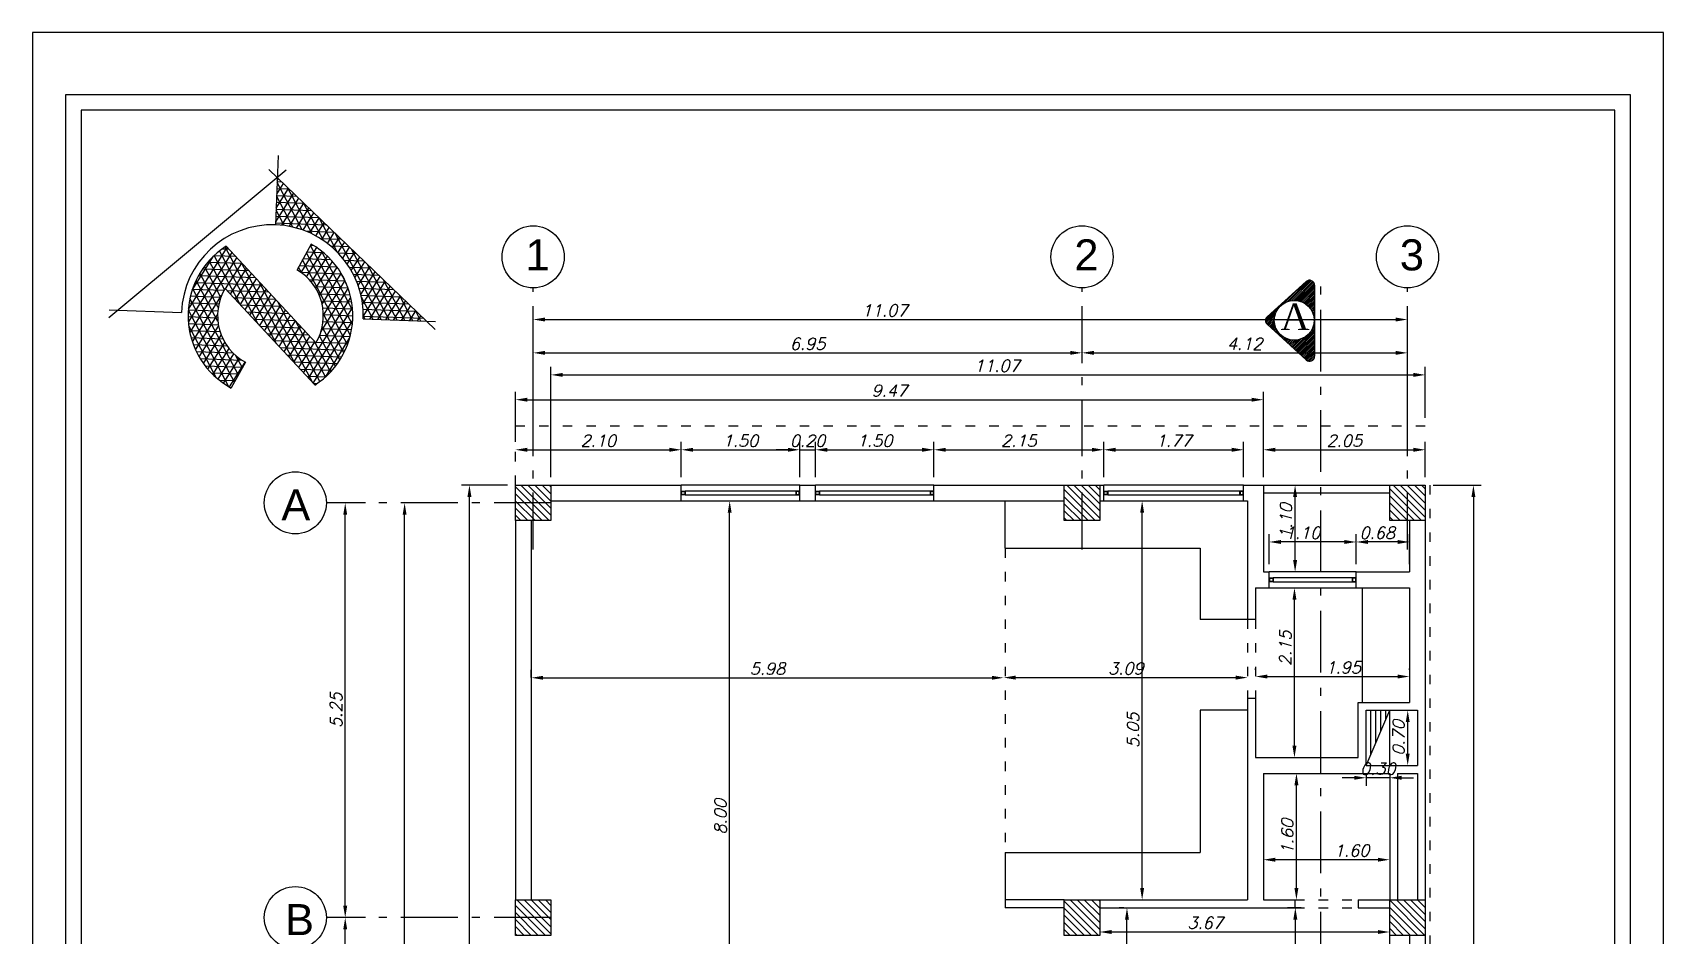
# Model space of a CAD drawing. Header units: millimetres. Extents: x 577 to 2337, y 236 to 943.
# Drawn here: x 1841.97 to 1862.62, y 394.99 to 406.42 of the extents above; entities that cross this region are included whole.
import ezdxf

# ---------------------------------------------------------------- set-up
doc = ezdxf.new("R2010")
doc.units = ezdxf.units.MM
doc.header["$LTSCALE"] = 0.01
doc.linetypes.add('ACAD_ISO03W100', pattern=[30, 12, -18])
doc.linetypes.add('ACAD_ISO10W100', pattern=[18, 12, -3, 0, -3])
for name, color, linetype in [('00-Arm', 7, 'Continuous'), ('01-Plan', 1, 'Continuous'), ('03-Ax', 4, 'Continuous'), ('05-Dim', 5, 'Continuous'), ('09-Sect', 1, 'Continuous'), ('10-coulm', 7, 'Continuous')]:
    doc.layers.add(name, color=color, linetype=linetype)
doc.styles.add('2', font='BHoma.ttf')
doc.styles.get("Standard").update_dxf_attribs({"font": 'italic.shx'})
doc.dimstyles.new('ISO-25', dxfattribs={"dimtxt": 0.15, "dimasz": 0.15, "dimexe": 0.1, "dimexo": 0.1, "dimgap": 0.04, "dimtad": 1, "dimzin": 1, "dimdsep": 46, "dimtxsty": 'Standard', "dimcen": 0.3, "dimadec": 0, "dimazin": 0, "dimtfac": 1, "dimtmove": 0, "dimatfit": 3, "dimfxl": 1, "dimarcsym": 0})

# ---------------------------------------------------------------- blocks, each defined once
blk = doc.blocks.new('co2')
at = {"layer": '10-coulm'}
h = blk.add_hatch(dxfattribs=at)
h.set_pattern_fill('ANSI31', color=5, scale=0.02, style=0)
h.set_pattern_definition([(45, (-770.14033, -706.21029), (-0.0449012806, 0.0449012806), [])])
h.paths.add_polyline_path([(0, 0), (0.45, 0), (0.45, 0.45), (0, 0.45)])
at = {"layer": '10-coulm', "color": 7}
blk.add_lwpolyline([(0, 0), (0.45, 0), (0.45, 0.45), (0, 0.45)], close=True, dxfattribs=at)
blk = doc.blocks.new('*D346')
at = {"layer": '03-Ax', "color": 0, "lineweight": -2, "transparency": 16777216}
for p, q in [((1846.187, 395.215), (1845.832, 395.215)), ((1845.932, 390.565), (1845.932, 395.065)), ((1846.187, 390.415), (1845.832, 390.415))]:
    blk.add_line(p, q, dxfattribs=at)
at = {"layer": '03-Ax', "color": 0, "transparency": 16777216}
for points in [[(1845.907, 395.065), (1845.957, 395.065), (1845.932, 395.215)], [(1845.907, 390.565), (1845.957, 390.565), (1845.932, 390.415)]]:
    blk.add_solid(points, dxfattribs=at)
at = {"layer": 'Defpoints', "color": 0, "transparency": 16777216}
for p in [(1845.932, 395.215), (1846.287, 395.215), (1846.287, 390.415)]:
    blk.add_point(p, dxfattribs=at)
at = {"layer": '03-Ax', "color": 0, "transparency": 16777216, "insert": (1845.817, 392.815), "char_height": 0.15, "attachment_point": 5, "rotation": 90}
blk.add_mtext('4.80', dxfattribs=at)
blk = doc.blocks.new('*D347')
at = {"layer": '03-Ax', "color": 0, "lineweight": -2, "transparency": 16777216}
for p, q in [((1846.187, 400.465), (1845.832, 400.465)), ((1845.932, 395.365), (1845.932, 400.315)), ((1846.187, 395.215), (1845.832, 395.215))]:
    blk.add_line(p, q, dxfattribs=at)
at = {"layer": '03-Ax', "color": 0, "transparency": 16777216}
for points in [[(1845.907, 400.315), (1845.957, 400.315), (1845.932, 400.465)], [(1845.907, 395.365), (1845.957, 395.365), (1845.932, 395.215)]]:
    blk.add_solid(points, dxfattribs=at)
at = {"layer": 'Defpoints', "color": 0, "transparency": 16777216}
for p in [(1845.932, 400.465), (1846.287, 400.465), (1846.287, 395.215)]:
    blk.add_point(p, dxfattribs=at)
at = {"layer": '03-Ax', "color": 0, "transparency": 16777216, "insert": (1845.817, 397.84), "char_height": 0.15, "attachment_point": 5, "rotation": 90}
blk.add_mtext('5.25', dxfattribs=at)
blk = doc.blocks.new('*D364')
at = {"layer": '05-Dim', "color": 0, "lineweight": -2, "transparency": 16777216}
blk.add_line((1850.8, 392.64), (1850.8, 400.34), dxfattribs=at)
at = {"layer": '05-Dim', "color": 0, "transparency": 16777216}
for points in [[(1850.775, 400.34), (1850.825, 400.34), (1850.8, 400.49)], [(1850.775, 392.64), (1850.825, 392.64), (1850.8, 392.49)]]:
    blk.add_solid(points, dxfattribs=at)
at = {"layer": 'Defpoints', "color": 0, "transparency": 16777216}
for p in [(1850.8, 400.49), (1850.8, 400.49), (1850.8, 392.49)]:
    blk.add_point(p, dxfattribs=at)
at = {"layer": '05-Dim', "color": 0, "transparency": 16777216, "insert": (1850.685, 396.49), "char_height": 0.15, "attachment_point": 5, "rotation": 90}
blk.add_mtext('8.00', dxfattribs=at)
blk = doc.blocks.new('*D365')
at = {"layer": '05-Dim', "color": 0, "lineweight": -2, "transparency": 16777216}
for p, q in [((1848.287, 398.253), (1848.287, 398.351)), ((1848.437, 398.251), (1854.121, 398.251))]:
    blk.add_line(p, q, dxfattribs=at)
at = {"layer": '05-Dim', "color": 0, "transparency": 16777216}
for points in [[(1848.437, 398.276), (1848.437, 398.226), (1848.287, 398.251)], [(1854.121, 398.276), (1854.121, 398.226), (1854.271, 398.251)]]:
    blk.add_solid(points, dxfattribs=at)
at = {"layer": 'Defpoints', "color": 0, "transparency": 16777216}
for p in [(1848.287, 398.153), (1854.271, 398.251), (1854.271, 398.251)]:
    blk.add_point(p, dxfattribs=at)
at = {"layer": '05-Dim', "color": 0, "transparency": 16777216, "insert": (1851.279, 398.366), "char_height": 0.15, "attachment_point": 5}
blk.add_mtext('5.98', dxfattribs=at)
blk = doc.blocks.new('*D366')
at = {"layer": '05-Dim', "color": 0, "lineweight": -2, "transparency": 16777216}
for p, q in [((1854.271, 398.351), (1854.271, 398.353)), ((1854.421, 398.253), (1857.208, 398.253))]:
    blk.add_line(p, q, dxfattribs=at)
at = {"layer": '05-Dim', "color": 0, "transparency": 16777216}
for points in [[(1854.421, 398.278), (1854.421, 398.228), (1854.271, 398.253)], [(1857.208, 398.278), (1857.208, 398.228), (1857.358, 398.253)]]:
    blk.add_solid(points, dxfattribs=at)
at = {"layer": 'Defpoints', "color": 0, "transparency": 16777216}
for p in [(1854.271, 398.251), (1857.358, 398.253), (1857.358, 398.253)]:
    blk.add_point(p, dxfattribs=at)
at = {"layer": '05-Dim', "color": 0, "transparency": 16777216, "insert": (1855.817, 398.368), "char_height": 0.15, "attachment_point": 5}
blk.add_mtext('3.09', dxfattribs=at)
blk = doc.blocks.new('*D367')
at = {"layer": '05-Dim', "color": 0, "lineweight": -2, "transparency": 16777216}
for p, q in [((1857.458, 398.353), (1857.458, 398.367)), ((1859.408, 398.353), (1859.408, 398.367)), ((1857.608, 398.267), (1859.258, 398.267))]:
    blk.add_line(p, q, dxfattribs=at)
at = {"layer": '05-Dim', "color": 0, "transparency": 16777216}
for points in [[(1857.608, 398.292), (1857.608, 398.242), (1857.458, 398.267)], [(1859.258, 398.292), (1859.258, 398.242), (1859.408, 398.267)]]:
    blk.add_solid(points, dxfattribs=at)
at = {"layer": 'Defpoints', "color": 0, "transparency": 16777216}
for p in [(1857.458, 398.253), (1859.408, 398.267), (1859.408, 398.253)]:
    blk.add_point(p, dxfattribs=at)
at = {"layer": '05-Dim', "color": 0, "transparency": 16777216, "insert": (1858.569, 398.382), "char_height": 0.15, "attachment_point": 5}
blk.add_mtext('1.95', dxfattribs=at)
blk = doc.blocks.new('*D368')
at = {"layer": '05-Dim', "color": 0, "lineweight": -2, "transparency": 16777216}
blk.add_line((1857.977, 395.59), (1857.977, 396.89), dxfattribs=at)
at = {"layer": '05-Dim', "color": 0, "transparency": 16777216}
for points in [[(1857.952, 396.89), (1858.002, 396.89), (1857.977, 397.04)], [(1857.952, 395.59), (1858.002, 395.59), (1857.977, 395.44)]]:
    blk.add_solid(points, dxfattribs=at)
at = {"layer": 'Defpoints', "color": 0, "transparency": 16777216}
for p in [(1857.977, 397.04), (1857.977, 397.04), (1857.977, 395.44)]:
    blk.add_point(p, dxfattribs=at)
at = {"layer": '05-Dim', "color": 0, "transparency": 16777216, "insert": (1857.862, 396.24), "char_height": 0.15, "attachment_point": 5, "rotation": 90}
blk.add_mtext('1.60', dxfattribs=at)
blk = doc.blocks.new('*D369')
at = {"layer": '05-Dim', "color": 0, "lineweight": -2, "transparency": 16777216}
blk.add_line((1857.952, 397.39), (1857.952, 399.24), dxfattribs=at)
at = {"layer": '05-Dim', "color": 0, "transparency": 16777216}
for points in [[(1857.927, 399.24), (1857.977, 399.24), (1857.952, 399.39)], [(1857.927, 397.39), (1857.977, 397.39), (1857.952, 397.24)]]:
    blk.add_solid(points, dxfattribs=at)
at = {"layer": 'Defpoints', "color": 0, "transparency": 16777216}
for p in [(1857.952, 399.39), (1857.952, 399.39), (1857.952, 397.24)]:
    blk.add_point(p, dxfattribs=at)
at = {"layer": '05-Dim', "color": 0, "transparency": 16777216, "insert": (1857.837, 398.623), "char_height": 0.15, "attachment_point": 5, "rotation": 90}
blk.add_mtext('2.15', dxfattribs=at)
blk = doc.blocks.new('*D370')
at = {"layer": '05-Dim', "color": 0, "lineweight": -2, "transparency": 16777216}
blk.add_line((1857.96, 399.74), (1857.96, 400.54), dxfattribs=at)
at = {"layer": '05-Dim', "color": 0, "transparency": 16777216}
for points in [[(1857.935, 400.54), (1857.985, 400.54), (1857.96, 400.69)], [(1857.935, 399.74), (1857.985, 399.74), (1857.96, 399.59)]]:
    blk.add_solid(points, dxfattribs=at)
at = {"layer": 'Defpoints', "color": 0, "transparency": 16777216}
for p in [(1857.96, 400.69), (1857.96, 400.69), (1857.96, 399.59)]:
    blk.add_point(p, dxfattribs=at)
at = {"layer": '05-Dim', "color": 0, "transparency": 16777216, "insert": (1857.845, 400.235), "char_height": 0.15, "attachment_point": 5, "rotation": 90}
blk.add_mtext('1.10', dxfattribs=at)
blk = doc.blocks.new('*D349')
at = {"layer": '05-Dim', "color": 0, "lineweight": -2, "transparency": 16777216}
blk.add_line((1859.008, 395.948), (1857.708, 395.948), dxfattribs=at)
at = {"layer": '05-Dim', "color": 0, "transparency": 16777216}
for points in [[(1857.708, 395.973), (1857.708, 395.923), (1857.558, 395.948)], [(1859.008, 395.973), (1859.008, 395.923), (1859.158, 395.948)]]:
    blk.add_solid(points, dxfattribs=at)
at = {"layer": 'Defpoints', "color": 0, "transparency": 16777216}
for p in [(1857.558, 395.948), (1857.558, 395.948), (1859.158, 395.948)]:
    blk.add_point(p, dxfattribs=at)
at = {"layer": '05-Dim', "color": 0, "transparency": 16777216, "insert": (1858.676, 396.063), "char_height": 0.15, "attachment_point": 5}
blk.add_mtext('1.60', dxfattribs=at)
blk = doc.blocks.new('*D394')
at = {"layer": '05-Dim', "color": 0, "lineweight": -2, "transparency": 16777216}
for p, q in [((1850.187, 400.79), (1850.187, 401.237)), ((1848.237, 401.137), (1850.037, 401.137))]:
    blk.add_line(p, q, dxfattribs=at)
at = {"layer": '05-Dim', "color": 0, "transparency": 16777216}
for points in [[(1848.237, 401.162), (1848.237, 401.112), (1848.087, 401.137)], [(1850.037, 401.162), (1850.037, 401.112), (1850.187, 401.137)]]:
    blk.add_solid(points, dxfattribs=at)
at = {"layer": 'Defpoints', "color": 0, "transparency": 16777216}
for p in [(1848.087, 401.137), (1850.187, 401.137), (1850.187, 400.69)]:
    blk.add_point(p, dxfattribs=at)
at = {"layer": '05-Dim', "color": 0, "transparency": 16777216, "insert": (1849.137, 401.252), "char_height": 0.15, "attachment_point": 5}
blk.add_mtext('2.10', dxfattribs=at)
blk = doc.blocks.new('*D395')
at = {"layer": '05-Dim', "color": 0, "lineweight": -2, "transparency": 16777216}
for p, q in [((1850.187, 400.79), (1850.187, 401.237)), ((1851.687, 400.79), (1851.687, 401.237)), ((1850.337, 401.137), (1851.537, 401.137))]:
    blk.add_line(p, q, dxfattribs=at)
at = {"layer": '05-Dim', "color": 0, "transparency": 16777216}
for points in [[(1850.337, 401.162), (1850.337, 401.112), (1850.187, 401.137)], [(1851.537, 401.162), (1851.537, 401.112), (1851.687, 401.137)]]:
    blk.add_solid(points, dxfattribs=at)
at = {"layer": 'Defpoints', "color": 0, "transparency": 16777216}
for p in [(1851.687, 401.137), (1850.187, 400.69), (1851.687, 400.69)]:
    blk.add_point(p, dxfattribs=at)
at = {"layer": '05-Dim', "color": 0, "transparency": 16777216, "insert": (1850.937, 401.252), "char_height": 0.15, "attachment_point": 5}
blk.add_mtext('1.50', dxfattribs=at)
blk = doc.blocks.new('*D396')
at = {"layer": '05-Dim', "color": 0, "lineweight": -2, "transparency": 16777216}
for p, q in [((1851.687, 400.79), (1851.687, 401.237)), ((1851.887, 400.79), (1851.887, 401.237)), ((1851.537, 401.137), (1851.387, 401.137)), ((1851.687, 401.137), (1851.887, 401.137)), ((1852.037, 401.137), (1852.187, 401.137))]:
    blk.add_line(p, q, dxfattribs=at)
at = {"layer": '05-Dim', "color": 0, "transparency": 16777216}
for points in [[(1851.537, 401.162), (1851.537, 401.112), (1851.687, 401.137)], [(1852.037, 401.162), (1852.037, 401.112), (1851.887, 401.137)]]:
    blk.add_solid(points, dxfattribs=at)
at = {"layer": 'Defpoints', "color": 0, "transparency": 16777216}
for p in [(1851.887, 401.137), (1851.687, 400.69), (1851.887, 400.69)]:
    blk.add_point(p, dxfattribs=at)
at = {"layer": '05-Dim', "color": 0, "transparency": 16777216, "insert": (1851.787, 401.252), "char_height": 0.15, "attachment_point": 5}
blk.add_mtext('0.20', dxfattribs=at)
blk = doc.blocks.new('*D397')
at = {"layer": '05-Dim', "color": 0, "lineweight": -2, "transparency": 16777216}
for p, q in [((1851.887, 400.79), (1851.887, 401.237)), ((1853.387, 400.79), (1853.387, 401.237)), ((1852.037, 401.137), (1853.237, 401.137))]:
    blk.add_line(p, q, dxfattribs=at)
at = {"layer": '05-Dim', "color": 0, "transparency": 16777216}
for points in [[(1852.037, 401.162), (1852.037, 401.112), (1851.887, 401.137)], [(1853.237, 401.162), (1853.237, 401.112), (1853.387, 401.137)]]:
    blk.add_solid(points, dxfattribs=at)
at = {"layer": 'Defpoints', "color": 0, "transparency": 16777216}
for p in [(1853.387, 401.137), (1851.887, 400.69), (1853.387, 400.69)]:
    blk.add_point(p, dxfattribs=at)
at = {"layer": '05-Dim', "color": 0, "transparency": 16777216, "insert": (1852.637, 401.252), "char_height": 0.15, "attachment_point": 5}
blk.add_mtext('1.50', dxfattribs=at)
blk = doc.blocks.new('*D398')
at = {"layer": '05-Dim', "color": 0, "lineweight": -2, "transparency": 16777216}
for p, q in [((1853.387, 400.79), (1853.387, 401.237)), ((1855.537, 400.79), (1855.537, 401.237)), ((1853.537, 401.137), (1855.387, 401.137))]:
    blk.add_line(p, q, dxfattribs=at)
at = {"layer": '05-Dim', "color": 0, "transparency": 16777216}
for points in [[(1853.537, 401.162), (1853.537, 401.112), (1853.387, 401.137)], [(1855.387, 401.162), (1855.387, 401.112), (1855.537, 401.137)]]:
    blk.add_solid(points, dxfattribs=at)
at = {"layer": 'Defpoints', "color": 0, "transparency": 16777216}
for p in [(1855.537, 401.137), (1853.387, 400.69), (1855.537, 400.69)]:
    blk.add_point(p, dxfattribs=at)
at = {"layer": '05-Dim', "color": 0, "transparency": 16777216, "insert": (1854.462, 401.252), "char_height": 0.15, "attachment_point": 5}
blk.add_mtext('2.15', dxfattribs=at)
blk = doc.blocks.new('*D399')
at = {"layer": '05-Dim', "color": 0, "lineweight": -2, "transparency": 16777216}
for p, q in [((1855.537, 400.79), (1855.537, 401.237)), ((1857.308, 400.79), (1857.308, 401.237)), ((1855.687, 401.137), (1857.158, 401.137))]:
    blk.add_line(p, q, dxfattribs=at)
at = {"layer": '05-Dim', "color": 0, "transparency": 16777216}
for points in [[(1855.687, 401.162), (1855.687, 401.112), (1855.537, 401.137)], [(1857.158, 401.162), (1857.158, 401.112), (1857.308, 401.137)]]:
    blk.add_solid(points, dxfattribs=at)
at = {"layer": 'Defpoints', "color": 0, "transparency": 16777216}
for p in [(1857.308, 401.137), (1855.537, 400.69), (1857.308, 400.69)]:
    blk.add_point(p, dxfattribs=at)
at = {"layer": '05-Dim', "color": 0, "transparency": 16777216, "insert": (1856.422, 401.252), "char_height": 0.15, "attachment_point": 5}
blk.add_mtext('1.77', dxfattribs=at)
blk = doc.blocks.new('*D400')
at = {"layer": '05-Dim', "color": 0, "lineweight": -2, "transparency": 16777216}
for p, q in [((1858.733, 399.69), (1858.733, 400.07)), ((1859.408, 399.69), (1859.408, 400.07)), ((1859.258, 399.97), (1858.883, 399.97))]:
    blk.add_line(p, q, dxfattribs=at)
at = {"layer": '05-Dim', "color": 0, "transparency": 16777216}
for points in [[(1858.883, 399.995), (1858.883, 399.945), (1858.733, 399.97)], [(1859.258, 399.995), (1859.258, 399.945), (1859.408, 399.97)]]:
    blk.add_solid(points, dxfattribs=at)
at = {"layer": 'Defpoints', "color": 0, "transparency": 16777216}
for p in [(1858.733, 399.97), (1858.733, 399.59), (1859.408, 399.59)]:
    blk.add_point(p, dxfattribs=at)
at = {"layer": '05-Dim', "color": 0, "transparency": 16777216, "insert": (1859, 400.085), "char_height": 0.15, "attachment_point": 5}
blk.add_mtext('0.68', dxfattribs=at)
blk = doc.blocks.new('*D401')
at = {"layer": '05-Dim', "color": 0, "lineweight": -2, "transparency": 16777216}
for p, q in [((1857.633, 399.69), (1857.633, 400.07)), ((1858.733, 399.69), (1858.733, 400.07)), ((1858.583, 399.97), (1857.783, 399.97))]:
    blk.add_line(p, q, dxfattribs=at)
at = {"layer": '05-Dim', "color": 0, "transparency": 16777216}
for points in [[(1857.783, 399.995), (1857.783, 399.945), (1857.633, 399.97)], [(1858.583, 399.995), (1858.583, 399.945), (1858.733, 399.97)]]:
    blk.add_solid(points, dxfattribs=at)
at = {"layer": 'Defpoints', "color": 0, "transparency": 16777216}
for p in [(1857.633, 399.97), (1857.633, 399.59), (1858.733, 399.59)]:
    blk.add_point(p, dxfattribs=at)
at = {"layer": '05-Dim', "color": 0, "transparency": 16777216, "insert": (1858.054, 400.085), "char_height": 0.15, "attachment_point": 5}
blk.add_mtext('1.10', dxfattribs=at)
blk = doc.blocks.new('*D402')
at = {"layer": '05-Dim', "color": 0, "lineweight": -2, "transparency": 16777216}
for p, q in [((1848.087, 401.237), (1848.087, 401.871)), ((1857.558, 400.79), (1857.558, 401.871)), ((1848.237, 401.771), (1857.408, 401.771))]:
    blk.add_line(p, q, dxfattribs=at)
at = {"layer": '05-Dim', "color": 0, "transparency": 16777216}
for points in [[(1848.237, 401.796), (1848.237, 401.746), (1848.087, 401.771)], [(1857.408, 401.796), (1857.408, 401.746), (1857.558, 401.771)]]:
    blk.add_solid(points, dxfattribs=at)
at = {"layer": 'Defpoints', "color": 0, "transparency": 16777216}
for p in [(1857.558, 401.771), (1848.087, 401.137), (1857.558, 400.69)]:
    blk.add_point(p, dxfattribs=at)
at = {"layer": '05-Dim', "color": 0, "transparency": 16777216, "insert": (1852.822, 401.886), "char_height": 0.15, "attachment_point": 5}
blk.add_mtext('9.47', dxfattribs=at)
blk = doc.blocks.new('*D403')
at = {"layer": '05-Dim', "color": 0, "lineweight": -2, "transparency": 16777216}
for p, q in [((1857.558, 400.79), (1857.558, 401.237)), ((1859.608, 400.79), (1859.608, 401.237)), ((1857.708, 401.137), (1859.458, 401.137))]:
    blk.add_line(p, q, dxfattribs=at)
at = {"layer": '05-Dim', "color": 0, "transparency": 16777216}
for points in [[(1857.708, 401.162), (1857.708, 401.112), (1857.558, 401.137)], [(1859.458, 401.162), (1859.458, 401.112), (1859.608, 401.137)]]:
    blk.add_solid(points, dxfattribs=at)
at = {"layer": 'Defpoints', "color": 0, "transparency": 16777216}
for p in [(1859.608, 401.137), (1857.558, 400.69), (1859.608, 400.69)]:
    blk.add_point(p, dxfattribs=at)
at = {"layer": '05-Dim', "color": 0, "transparency": 16777216, "insert": (1858.583, 401.252), "char_height": 0.15, "attachment_point": 5}
blk.add_mtext('2.05', dxfattribs=at)
blk = doc.blocks.new('*D404')
at = {"layer": '05-Dim', "color": 0, "lineweight": -2, "transparency": 16777216}
for p, q in [((1848.537, 400.79), (1848.537, 402.185)), ((1848.687, 402.085), (1859.458, 402.085)), ((1859.608, 401.54), (1859.608, 402.185))]:
    blk.add_line(p, q, dxfattribs=at)
at = {"layer": '05-Dim', "color": 0, "transparency": 16777216}
for points in [[(1848.687, 402.11), (1848.687, 402.06), (1848.537, 402.085)], [(1859.458, 402.11), (1859.458, 402.06), (1859.608, 402.085)]]:
    blk.add_solid(points, dxfattribs=at)
at = {"layer": 'Defpoints', "color": 0, "transparency": 16777216}
for p in [(1859.608, 402.085), (1859.608, 401.44), (1848.537, 400.69)]:
    blk.add_point(p, dxfattribs=at)
at = {"layer": '05-Dim', "color": 0, "transparency": 16777216, "insert": (1854.183, 402.2), "char_height": 0.15, "attachment_point": 5}
blk.add_mtext('11.07', dxfattribs=at)
blk = doc.blocks.new('*D405')
at = {"layer": '05-Dim', "color": 0, "lineweight": -2, "transparency": 16777216}
for p, q in [((1858.036, 395.34), (1857.863, 395.34)), ((1857.963, 395.19), (1857.963, 394.09)), ((1858.036, 393.94), (1857.863, 393.94))]:
    blk.add_line(p, q, dxfattribs=at)
at = {"layer": '05-Dim', "color": 0, "transparency": 16777216}
for points in [[(1857.938, 395.19), (1857.988, 395.19), (1857.963, 395.34)], [(1857.938, 394.09), (1857.988, 394.09), (1857.963, 393.94)]]:
    blk.add_solid(points, dxfattribs=at)
at = {"layer": 'Defpoints', "color": 0, "transparency": 16777216}
for p in [(1858.136, 395.34), (1857.963, 393.94), (1858.136, 393.94)]:
    blk.add_point(p, dxfattribs=at)
at = {"layer": '05-Dim', "color": 0, "transparency": 16777216, "insert": (1857.848, 394.334), "char_height": 0.15, "attachment_point": 5, "rotation": 90}
blk.add_mtext('1.40', dxfattribs=at)
blk = doc.blocks.new('*D406')
at = {"layer": '05-Dim', "color": 0, "lineweight": -2, "transparency": 16777216}
for p, q in [((1859.158, 394.768), (1859.158, 395.133)), ((1855.637, 395.033), (1859.008, 395.033))]:
    blk.add_line(p, q, dxfattribs=at)
at = {"layer": '05-Dim', "color": 0, "transparency": 16777216}
for points in [[(1855.637, 395.058), (1855.637, 395.008), (1855.487, 395.033)], [(1859.008, 395.058), (1859.008, 395.008), (1859.158, 395.033)]]:
    blk.add_solid(points, dxfattribs=at)
at = {"layer": 'Defpoints', "color": 0, "transparency": 16777216}
for p in [(1855.487, 395.033), (1859.158, 395.033), (1859.158, 394.668)]:
    blk.add_point(p, dxfattribs=at)
at = {"layer": '05-Dim', "color": 0, "transparency": 16777216, "insert": (1856.821, 395.148), "char_height": 0.15, "attachment_point": 5}
blk.add_mtext('3.67', dxfattribs=at)
blk = doc.blocks.new('*D408')
at = {"layer": '05-Dim', "color": 0, "lineweight": -2, "transparency": 16777216}
for p, q in [((1859.708, 400.69), (1860.318, 400.69)), ((1860.218, 400.54), (1860.218, 386.54)), ((1859.708, 386.39), (1860.318, 386.39))]:
    blk.add_line(p, q, dxfattribs=at)
at = {"layer": '05-Dim', "color": 0, "transparency": 16777216}
for points in [[(1860.193, 400.54), (1860.243, 400.54), (1860.218, 400.69)], [(1860.193, 386.54), (1860.243, 386.54), (1860.218, 386.39)]]:
    blk.add_solid(points, dxfattribs=at)
at = {"layer": 'Defpoints', "color": 0, "transparency": 16777216}
for p in [(1859.608, 400.69), (1859.608, 386.39), (1860.218, 386.39)]:
    blk.add_point(p, dxfattribs=at)
at = {"layer": '05-Dim', "color": 0, "transparency": 16777216, "insert": (1860.103, 393.54), "char_height": 0.15, "attachment_point": 5, "rotation": 90}
blk.add_mtext('14.30', dxfattribs=at)
blk = doc.blocks.new('*D409')
at = {"layer": '05-Dim', "color": 0, "lineweight": -2, "transparency": 16777216}
for p, q in [((1847.987, 400.69), (1847.405, 400.69)), ((1847.505, 386.54), (1847.505, 400.54)), ((1847.987, 386.39), (1847.405, 386.39))]:
    blk.add_line(p, q, dxfattribs=at)
at = {"layer": '05-Dim', "color": 0, "transparency": 16777216}
for points in [[(1847.48, 400.54), (1847.53, 400.54), (1847.505, 400.69)], [(1847.48, 386.54), (1847.53, 386.54), (1847.505, 386.39)]]:
    blk.add_solid(points, dxfattribs=at)
at = {"layer": 'Defpoints', "color": 0, "transparency": 16777216}
for p in [(1847.505, 400.69), (1848.087, 400.69), (1848.087, 386.39)]:
    blk.add_point(p, dxfattribs=at)
at = {"layer": '05-Dim', "color": 0, "transparency": 16777216, "insert": (1847.39, 393.54), "char_height": 0.15, "attachment_point": 5, "rotation": 90}
blk.add_mtext('14.30', dxfattribs=at)
blk = doc.blocks.new('*D423')
at = {"layer": '05-Dim', "color": 0, "lineweight": -2, "transparency": 16777216}
for p, q in [((1855.791, 395.34), (1855.731, 395.34)), ((1855.831, 393.79), (1855.831, 395.19)), ((1855.791, 393.64), (1855.731, 393.64))]:
    blk.add_line(p, q, dxfattribs=at)
at = {"layer": '05-Dim', "color": 0, "transparency": 16777216}
for points in [[(1855.806, 395.19), (1855.856, 395.19), (1855.831, 395.34)], [(1855.806, 393.79), (1855.856, 393.79), (1855.831, 393.64)]]:
    blk.add_solid(points, dxfattribs=at)
at = {"layer": 'Defpoints', "color": 0, "transparency": 16777216}
for p in [(1855.831, 395.34), (1855.891, 395.34), (1855.891, 393.64)]:
    blk.add_point(p, dxfattribs=at)
at = {"layer": '05-Dim', "color": 0, "transparency": 16777216, "insert": (1855.716, 394.273), "char_height": 0.15, "attachment_point": 5, "rotation": 90}
blk.add_mtext('1.70', dxfattribs=at)
blk = doc.blocks.new('*D424')
at = {"layer": '05-Dim', "color": 0, "lineweight": -2, "transparency": 16777216}
blk.add_line((1856.023, 395.59), (1856.023, 400.34), dxfattribs=at)
at = {"layer": '05-Dim', "color": 0, "transparency": 16777216}
for points in [[(1855.998, 400.34), (1856.048, 400.34), (1856.023, 400.49)], [(1855.998, 395.59), (1856.048, 395.59), (1856.023, 395.44)]]:
    blk.add_solid(points, dxfattribs=at)
at = {"layer": 'Defpoints', "color": 0, "transparency": 16777216}
for p in [(1856.023, 400.49), (1856.023, 400.49), (1856.023, 395.44)]:
    blk.add_point(p, dxfattribs=at)
at = {"layer": '05-Dim', "color": 0, "transparency": 16777216, "insert": (1855.908, 397.585), "char_height": 0.15, "attachment_point": 5, "rotation": 90}
blk.add_mtext('5.05', dxfattribs=at)
blk = doc.blocks.new('Section')
at = {"layer": '09-Sect'}
h = blk.add_hatch(dxfattribs=at)
h.set_pattern_fill('ANSI31', color=8, scale=0.01)
h.paths.add_polyline_path([(616.475, 655.14, 0.651534), (616.264, 655.047), (616.264, 653.248, 0.649458), (616.474, 653.154), (617.467, 654.048, 0.443397), (617.468, 654.235)])
h.paths.add_polyline_path([(617.284, 654.135, -1), (616.276, 654.135, -1)], flags=16)
for p, q in [((616.264, 653.248), (616.264, 655.047)), ((617.468, 654.235), (616.475, 655.14)), ((616.474, 653.154), (617.467, 654.048))]:
    blk.add_line(p, q, dxfattribs=at)
blk.add_circle((616.78, 654.135), 0.504, dxfattribs=at)
for centre, start, end in [((616.39, 655.047), 47.6576, 180), ((617.383, 654.142), 312.0081, 47.6576), ((616.39, 653.248), 180, 312.0081)]:
    blk.add_arc(centre, 0.126, start, end, dxfattribs=at)
at = {"layer": '09-Sect', "color": 1, "insert": (617.127, 653.709), "char_height": 0.67457, "width": 0.3656, "attachment_point": 1, "rotation": 180, "style": '2'}
blk.add_mtext('{\\fTimes New Roman|b0|i0|c0|p18;A}', dxfattribs=at)
blk = doc.blocks.new('*D431')
at = {"layer": '05-Dim', "color": 0, "lineweight": -2, "transparency": 16777216}
for p, q in [((1859.258, 397.84), (1859.486, 397.84)), ((1859.386, 397.29), (1859.386, 397.69)), ((1859.258, 397.14), (1859.486, 397.14))]:
    blk.add_line(p, q, dxfattribs=at)
at = {"layer": '05-Dim', "color": 0, "transparency": 16777216}
for points in [[(1859.361, 397.69), (1859.411, 397.69), (1859.386, 397.84)], [(1859.361, 397.29), (1859.411, 397.29), (1859.386, 397.14)]]:
    blk.add_solid(points, dxfattribs=at)
at = {"layer": 'Defpoints', "color": 0, "transparency": 16777216}
for p in [(1859.158, 397.84), (1859.386, 397.84), (1859.158, 397.14)]:
    blk.add_point(p, dxfattribs=at)
at = {"layer": '05-Dim', "color": 0, "transparency": 16777216, "insert": (1859.271, 397.49), "char_height": 0.15, "attachment_point": 5, "rotation": 90}
blk.add_mtext('0.70', dxfattribs=at)
blk = doc.blocks.new('*D432')
at = {"layer": '05-Dim', "color": 0, "lineweight": -2, "transparency": 16777216}
for p, q in [((1858.708, 396.985), (1858.558, 396.985)), ((1858.858, 397.04), (1858.858, 396.885)), ((1859.158, 396.985), (1858.858, 396.985)), ((1859.158, 397.04), (1859.158, 396.885)), ((1859.308, 396.985), (1859.458, 396.985))]:
    blk.add_line(p, q, dxfattribs=at)
at = {"layer": '05-Dim', "color": 0, "transparency": 16777216}
for points in [[(1858.708, 397.01), (1858.708, 396.96), (1858.858, 396.985)], [(1859.308, 397.01), (1859.308, 396.96), (1859.158, 396.985)]]:
    blk.add_solid(points, dxfattribs=at)
at = {"layer": 'Defpoints', "color": 0, "transparency": 16777216}
for p in [(1858.858, 397.14), (1859.158, 397.14), (1858.858, 396.985)]:
    blk.add_point(p, dxfattribs=at)
at = {"layer": '05-Dim', "color": 0, "transparency": 16777216, "insert": (1859.008, 397.1), "char_height": 0.15, "attachment_point": 5}
blk.add_mtext('0.30', dxfattribs=at)
blk = doc.blocks.new('*D525')
at = {"layer": '05-Dim', "color": 0, "lineweight": -2, "transparency": 16777216}
for p, q in [((1848.312, 401.201), (1848.312, 402.886)), ((1859.383, 401.201), (1859.383, 402.886)), ((1848.462, 402.786), (1859.233, 402.786))]:
    blk.add_line(p, q, dxfattribs=at)
at = {"layer": '05-Dim', "color": 0, "transparency": 16777216}
for points in [[(1848.462, 402.811), (1848.462, 402.761), (1848.312, 402.786)], [(1859.233, 402.811), (1859.233, 402.761), (1859.383, 402.786)]]:
    blk.add_solid(points, dxfattribs=at)
at = {"layer": 'Defpoints', "color": 0, "transparency": 16777216}
for p in [(1859.383, 402.786), (1848.312, 401.101), (1859.383, 401.101)]:
    blk.add_point(p, dxfattribs=at)
at = {"layer": '05-Dim', "color": 0, "transparency": 16777216, "insert": (1852.761, 402.901), "char_height": 0.15, "attachment_point": 5}
blk.add_mtext('11.07', dxfattribs=at)
blk = doc.blocks.new('*D526')
at = {"layer": '03-Ax', "color": 0, "lineweight": -2, "transparency": 16777216}
blk.add_line((1848.462, 402.364), (1855.112, 402.364), dxfattribs=at)
at = {"layer": '03-Ax', "color": 0, "transparency": 16777216}
for points in [[(1848.462, 402.389), (1848.462, 402.339), (1848.312, 402.364)], [(1855.112, 402.389), (1855.112, 402.339), (1855.262, 402.364)]]:
    blk.add_solid(points, dxfattribs=at)
at = {"layer": 'Defpoints', "color": 0, "transparency": 16777216}
for p in [(1848.312, 402.364), (1855.262, 402.364), (1855.262, 402.364)]:
    blk.add_point(p, dxfattribs=at)
at = {"layer": '03-Ax', "color": 0, "transparency": 16777216, "insert": (1851.787, 402.479), "char_height": 0.15, "attachment_point": 5}
blk.add_mtext('6.95', dxfattribs=at)
blk = doc.blocks.new('*D527')
at = {"layer": '03-Ax', "color": 0, "lineweight": -2, "transparency": 16777216}
blk.add_line((1855.412, 402.364), (1859.233, 402.364), dxfattribs=at)
at = {"layer": '03-Ax', "color": 0, "transparency": 16777216}
for points in [[(1855.412, 402.389), (1855.412, 402.339), (1855.262, 402.364)], [(1859.233, 402.389), (1859.233, 402.339), (1859.383, 402.364)]]:
    blk.add_solid(points, dxfattribs=at)
at = {"layer": 'Defpoints', "color": 0, "transparency": 16777216}
for p in [(1855.262, 402.364), (1859.383, 402.364), (1859.383, 402.364)]:
    blk.add_point(p, dxfattribs=at)
at = {"layer": '03-Ax', "color": 0, "transparency": 16777216, "insert": (1857.322, 402.479), "char_height": 0.15, "attachment_point": 5}
blk.add_mtext('4.12', dxfattribs=at)
blk = doc.blocks.new('northh')
at = {"layer": '00-Arm', "linetype": 'Continuous'}
h = blk.add_hatch(dxfattribs=at)
h.set_pattern_fill('NET3', color=4, scale=0.7, style=0)
h.set_pattern_definition([(0, (407.11396, 248.03749), (0, 0.0875), []), (60, (407.11396, 248.03749), (-0.075777223, 0.04375), []), (120, (407.11396, 248.03749), (-0.075777223, -0.04375), [])])
h.paths.add_polyline_path([(944.393, 571.567, 0.563601), (944.283, 573.348), (944.114, 573.016, -0.418627), (944.386, 572.101), (943.206, 573.281, 0.570792), (943.335, 571.491), (943.505, 571.822, -0.42861), (943.212, 572.748)])
h.paths.add_polyline_path([(943.823, 574.172), (943.823, 573.575, -0.414214), (944.974, 572.424), (945.776, 572.424)])
at = {"layer": '00-Arm', "color": 3}
for p, q in [((943.823, 574.452), (943.823, 573.575)), ((943.933, 574.271), (941.756, 572.323)), ((943.712, 574.271), (945.89, 572.323)), ((944.386, 572.101), (943.206, 573.281)), ((944.283, 573.348), (944.114, 573.016)), ((944.393, 571.567), (943.212, 572.748)), ((941.756, 572.424), (942.672, 572.424)), ((944.974, 572.424), (945.89, 572.424)), ((943.505, 571.822), (943.335, 571.491))]:
    blk.add_line(p, q, dxfattribs=at)
for centre, radius, start, end in [((943.823, 572.424), 1.151, 0, 180), ((943.799, 572.424), 1.043, 124.7134, 243.583), ((943.799, 572.424), 1.043, 304.7134, 62.336), ((943.799, 572.424), 0.67, 331.1276, 61.9896), ((943.799, 572.424), 0.67, 151.1276, 243.9294)]:
    blk.add_arc(centre, radius, start, end, dxfattribs=at)
blk = doc.blocks.new('*D552')
at = {"layer": '03-Ax', "color": 0, "lineweight": -2, "transparency": 16777216}
blk.add_line((1846.684, 386.265), (1846.684, 400.315), dxfattribs=at)
at = {"layer": '03-Ax', "color": 0, "transparency": 16777216}
for points in [[(1846.659, 400.315), (1846.709, 400.315), (1846.684, 400.465)], [(1846.659, 386.265), (1846.709, 386.265), (1846.684, 386.115)]]:
    blk.add_solid(points, dxfattribs=at)
at = {"layer": 'Defpoints', "color": 0, "transparency": 16777216}
for p in [(1846.684, 400.465), (1846.684, 400.465), (1846.684, 386.115)]:
    blk.add_point(p, dxfattribs=at)
at = {"layer": '03-Ax', "color": 0, "transparency": 16777216, "insert": (1846.569, 393.29), "char_height": 0.15, "attachment_point": 5, "rotation": 90}
blk.add_mtext('14.35', dxfattribs=at)

msp = doc.modelspace()

# ---------------------------------------------------------------- hatches: boundary and pattern name
at = {"layer": '01-Plan', "transparency": 33554687}
h = msp.add_hatch(dxfattribs=at)
h.set_pattern_fill('ANSI31', color=3, scale=0.5, angle=45)
h.set_pattern_definition([(90, (1462.4196, 207.036045), (-0.0625, 1e-17), [])])
h.paths.add_polyline_path([(1859.158, 397.84), (1858.858, 397.14), (1858.858, 397.84)])

# ---------------------------------------------------------------- linework, layer by layer
at = {"layer": '00-Arm'}
for points in [[(1841.974, 406.418), (1841.974, 376.918), (1862.624, 376.918), (1862.624, 406.418)], [(1842.588, 405.434), (1842.588, 377.901), (1862.009, 377.901), (1862.009, 405.434)]]:
    msp.add_lwpolyline(points, close=True, dxfattribs=at)
at = {"layer": '00-Arm', "color": 4}
msp.add_lwpolyline([(1842.391, 405.631), (1842.391, 377.704), (1862.206, 377.704), (1862.206, 405.631)], close=True, dxfattribs=at)
at = {"layer": '01-Plan', "color": 4, "linetype": 'ACAD_ISO03W100'}
for p, q in [((1848.087, 401.44), (1859.608, 401.44)), ((1848.087, 400.69), (1848.087, 401.44)), ((1859.608, 401.44), (1859.608, 401.44)), ((1859.668, 400.69), (1859.668, 383.545)), ((1854.287, 399.89), (1854.287, 396.04)), ((1857.358, 398.99), (1857.358, 397.99)), ((1857.458, 398.99), (1857.458, 397.99)), ((1857.958, 395.44), (1858.758, 395.44)), ((1857.958, 395.34), (1858.758, 395.34))]:
    msp.add_line(p, q, dxfattribs=at)
at = {"layer": '01-Plan'}
for p, q in [((1848.537, 400.69), (1850.187, 400.69)), ((1850.187, 400.49), (1850.187, 400.69)), ((1851.687, 400.69), (1851.887, 400.69)), ((1851.687, 400.49), (1851.687, 400.69)), ((1851.887, 400.49), (1851.887, 400.69)), ((1853.387, 400.69), (1855.037, 400.69)), ((1853.387, 400.49), (1853.387, 400.69)), ((1855.487, 400.69), (1855.537, 400.69)), ((1855.537, 400.49), (1855.537, 400.69)), ((1857.308, 400.69), (1857.558, 400.69)), ((1857.308, 400.49), (1857.308, 400.69)), ((1857.558, 400.69), (1857.558, 399.59)), ((1848.537, 400.49), (1850.187, 400.49)), ((1851.687, 400.49), (1851.887, 400.49)), ((1853.387, 400.49), (1855.037, 400.49)), ((1855.487, 400.49), (1855.537, 400.49)), ((1857.308, 400.49), (1857.358, 400.49)), ((1857.358, 400.49), (1857.358, 398.99)), ((1848.087, 400.24), (1848.087, 395.44)), ((1848.287, 400.24), (1848.287, 395.44)), ((1859.408, 400.24), (1859.408, 399.59)), ((1859.608, 400.24), (1859.608, 395.44)), ((1857.558, 399.59), (1857.633, 399.59)), ((1857.633, 399.39), (1857.633, 399.59)), ((1858.733, 399.59), (1859.408, 399.59)), ((1858.733, 399.39), (1858.733, 399.59)), ((1857.458, 399.39), (1857.458, 398.99)), ((1857.458, 399.39), (1857.633, 399.39)), ((1858.733, 399.39), (1859.408, 399.39)), ((1859.408, 399.39), (1859.408, 397.94)), ((1857.458, 398.99), (1857.358, 398.99)), ((1857.358, 397.99), (1857.358, 395.44)), ((1857.458, 397.99), (1857.358, 397.99)), ((1857.458, 397.99), (1857.458, 397.24)), ((1858.758, 397.24), (1858.758, 397.94)), ((1858.758, 397.94), (1859.408, 397.94)), ((1858.858, 397.14), (1858.858, 397.84)), ((1858.858, 397.84), (1859.508, 397.84)), ((1859.508, 397.84), (1859.508, 397.14)), ((1857.458, 397.24), (1858.758, 397.24)), ((1858.858, 397.14), (1859.508, 397.14)), ((1857.558, 397.04), (1857.558, 395.44)), ((1857.558, 397.04), (1859.158, 397.04)), ((1859.158, 397.04), (1859.158, 395.44)), ((1859.258, 397.04), (1859.258, 395.44)), ((1859.258, 397.04), (1859.508, 397.04)), ((1859.508, 397.04), (1859.508, 395.44)), ((1855.037, 395.44), (1854.287, 395.44)), ((1854.287, 395.44), (1854.287, 395.34)), ((1855.037, 395.34), (1854.287, 395.34)), ((1855.487, 395.44), (1857.358, 395.44)), ((1855.487, 395.34), (1857.958, 395.34)), ((1857.558, 395.44), (1857.958, 395.44)), ((1857.958, 395.44), (1857.958, 395.34)), ((1858.758, 395.44), (1859.158, 395.44)), ((1858.758, 395.44), (1858.758, 395.34)), ((1858.758, 395.34), (1859.158, 395.34)), ((1859.408, 394.99), (1859.408, 393.94)), ((1859.608, 394.99), (1859.608, 390.64))]:
    msp.add_line(p, q, dxfattribs=at)
at = {"layer": '01-Plan', "color": 4}
for p, q in [((1851.687, 400.69), (1850.187, 400.69)), ((1853.387, 400.69), (1851.887, 400.69)), ((1857.308, 400.69), (1855.537, 400.69)), ((1857.558, 400.69), (1859.158, 400.69)), ((1850.187, 400.49), (1851.687, 400.49)), ((1851.887, 400.49), (1853.387, 400.49)), ((1854.287, 399.89), (1854.287, 400.49)), ((1855.537, 400.49), (1857.308, 400.49)), ((1857.558, 400.59), (1859.158, 400.59)), ((1854.287, 399.89), (1856.758, 399.89)), ((1856.758, 399.89), (1856.758, 398.99)), ((1858.733, 399.59), (1857.633, 399.59)), ((1857.633, 399.39), (1858.733, 399.39)), ((1858.808, 399.39), (1858.808, 397.94)), ((1857.358, 398.99), (1856.758, 398.99)), ((1856.758, 397.84), (1856.758, 396.04)), ((1857.358, 397.84), (1856.758, 397.84)), ((1854.287, 396.04), (1856.758, 396.04)), ((1854.287, 396.04), (1854.287, 395.44))]:
    msp.add_line(p, q, dxfattribs=at)
at = {"layer": '01-Plan', "color": 3}
for p, q in [((1850.187, 400.615), (1850.237, 400.615)), ((1850.192, 400.61), (1850.232, 400.61)), ((1850.192, 400.57), (1850.192, 400.61)), ((1850.232, 400.61), (1850.232, 400.57)), ((1850.237, 400.615), (1850.237, 400.565)), ((1851.687, 400.615), (1851.637, 400.615)), ((1851.637, 400.615), (1851.637, 400.565)), ((1851.682, 400.61), (1851.642, 400.61)), ((1851.642, 400.61), (1851.642, 400.57)), ((1851.682, 400.57), (1851.682, 400.61)), ((1851.887, 400.615), (1851.937, 400.615)), ((1851.892, 400.61), (1851.932, 400.61)), ((1851.892, 400.57), (1851.892, 400.61)), ((1851.932, 400.61), (1851.932, 400.57)), ((1851.937, 400.615), (1851.937, 400.565)), ((1853.387, 400.615), (1853.337, 400.615)), ((1853.337, 400.615), (1853.337, 400.565)), ((1853.382, 400.61), (1853.342, 400.61)), ((1853.342, 400.61), (1853.342, 400.57)), ((1853.382, 400.57), (1853.382, 400.61)), ((1855.537, 400.615), (1855.587, 400.615)), ((1855.542, 400.61), (1855.582, 400.61)), ((1855.542, 400.57), (1855.542, 400.61)), ((1855.582, 400.61), (1855.582, 400.57)), ((1855.587, 400.615), (1855.587, 400.565)), ((1857.308, 400.615), (1857.258, 400.615)), ((1857.258, 400.615), (1857.258, 400.565)), ((1857.303, 400.61), (1857.263, 400.61)), ((1857.263, 400.61), (1857.263, 400.57)), ((1857.303, 400.57), (1857.303, 400.61)), ((1850.237, 400.565), (1850.187, 400.565)), ((1850.232, 400.57), (1850.192, 400.57)), ((1851.637, 400.565), (1851.687, 400.565)), ((1851.642, 400.57), (1851.682, 400.57)), ((1851.937, 400.565), (1851.887, 400.565)), ((1851.932, 400.57), (1851.892, 400.57)), ((1853.337, 400.565), (1853.387, 400.565)), ((1853.342, 400.57), (1853.382, 400.57)), ((1855.587, 400.565), (1855.537, 400.565)), ((1855.582, 400.57), (1855.542, 400.57)), ((1857.258, 400.565), (1857.308, 400.565)), ((1857.263, 400.57), (1857.303, 400.57)), ((1857.633, 399.515), (1857.683, 399.515)), ((1857.683, 399.465), (1857.633, 399.465)), ((1857.638, 399.51), (1857.678, 399.51)), ((1857.638, 399.47), (1857.638, 399.51)), ((1857.678, 399.47), (1857.638, 399.47)), ((1857.678, 399.51), (1857.678, 399.47)), ((1857.683, 399.515), (1857.683, 399.465)), ((1858.733, 399.515), (1858.683, 399.515)), ((1858.683, 399.515), (1858.683, 399.465)), ((1858.683, 399.465), (1858.733, 399.465)), ((1858.728, 399.51), (1858.688, 399.51)), ((1858.688, 399.51), (1858.688, 399.47)), ((1858.688, 399.47), (1858.728, 399.47)), ((1858.728, 399.47), (1858.728, 399.51)), ((1858.858, 397.14), (1859.158, 397.84)), ((1859.158, 397.14), (1859.158, 397.84))]:
    msp.add_line(p, q, dxfattribs=at)
at = {"layer": '01-Plan', "color": 5}
for p, q in [((1851.637, 400.615), (1850.237, 400.615)), ((1853.337, 400.615), (1851.937, 400.615)), ((1857.258, 400.615), (1855.587, 400.615)), ((1850.237, 400.565), (1851.637, 400.565)), ((1851.937, 400.565), (1853.337, 400.565)), ((1855.587, 400.565), (1857.258, 400.565)), ((1858.683, 399.515), (1857.683, 399.515)), ((1857.683, 399.465), (1858.683, 399.465))]:
    msp.add_line(p, q, dxfattribs=at)
at = {"layer": '03-Ax', "linetype": 'ACAD_ISO10W100', "ltscale": 6}
for p, q in [((1848.312, 399.875), (1848.312, 403.185)), ((1855.262, 399.875), (1855.262, 403.185)), ((1859.383, 399.875), (1859.383, 403.185)), ((1848.537, 400.465), (1845.694, 400.465)), ((1848.537, 395.215), (1845.694, 395.215))]:
    msp.add_line(p, q, dxfattribs=at)
at = {"layer": '03-Ax'}
for centre in [(1848.312, 403.579), (1855.262, 403.579), (1859.383, 403.579), (1845.3, 400.465), (1845.3, 395.215)]:
    msp.add_circle(centre, 0.393, dxfattribs=at)
at = {"layer": '09-Sect', "color": 7, "linetype": 'ACAD_ISO10W100', "ltscale": 6.5}
msp.add_line((1858.287, 383.077), (1858.287, 403.329), dxfattribs=at)

# ---------------------------------------------------------------- block references
at = {"rotation": 357.9304165867755}
msp.add_blockref('northh', (881.13, -135.132), dxfattribs=at)
at = {"layer": '09-Sect', "xscale": 0.4999999999999368, "yscale": 0.4999999999999368, "zscale": 0.4999999999999368, "rotation": 180}
msp.add_blockref('Section', (2166.339, 729.844), dxfattribs=at)
at = {"layer": '10-coulm', "xscale": -1, "rotation": 180}
for p in [(1848.087, 400.69), (1855.037, 400.69), (1859.158, 400.69), (1848.087, 395.44), (1855.037, 395.44), (1859.158, 395.44)]:
    msp.add_blockref('co2', p, dxfattribs=at)

# ---------------------------------------------------------------- texts
at = {"layer": '03-Ax', "char_height": 0.39333, "width": 0.68193}
for s, insert, attachment_point in [('{\\fArial|b0|i0|c0|p32;1}', (1848.215, 403.801), 1), ('{\\fArial|b0|i0|c0|p32;2}', (1855.165, 403.801), 1), ('{\\fArial|b0|i0|c0|p32;3}', (1859.286, 403.801), 1), ('{\\fArial|b0|i0|c0|p34;A}', (1845.123, 400.243), 7), ('{\\fArial|b0|i0|c0|p34;B}', (1845.17, 394.993), 7)]:
    msp.add_mtext(s, dxfattribs=dict(at, insert=insert, attachment_point=attachment_point))

# ---------------------------------------------------------------- dimensions: what is measured, and where the dimension line sits
at = {"layer": '03-Ax', "color": 5}
for base, p1, p2, picture, middle in [((1855.262, 402.364), (1848.312, 402.364), (1855.262, 402.364), '*D526', (1851.787, 402.479)), ((1859.383, 402.364), (1855.262, 402.364), (1859.383, 402.364), '*D527', (1857.322, 402.479))]:
    dim = msp.add_linear_dim(base=base, p1=p1, p2=p2, dimstyle='ISO-25', dxfattribs=at)
    dim.commit()
    dim.dimension.update_dxf_attribs({"geometry": picture, "text_midpoint": middle})
for base, p1, p2, angle, picture, middle in [((1845.932, 400.465), (1846.287, 395.215), (1846.287, 400.465), 270, '*D347', (1845.817, 397.84)), ((1846.684, 400.465), (1846.684, 386.115), (1846.684, 400.465), 90, '*D552', (1846.569, 393.29)), ((1845.932, 395.215), (1846.287, 390.415), (1846.287, 395.215), 270, '*D346', (1845.817, 392.815))]:
    dim = msp.add_linear_dim(base=base, p1=p1, p2=p2, angle=angle, dimstyle='ISO-25', dxfattribs=at)
    dim.commit()
    dim.dimension.update_dxf_attribs({"geometry": picture, "text_midpoint": middle})
at = {"layer": '05-Dim'}
for base, p1, p2, picture, middle in [((1859.383, 402.786), (1848.312, 401.101), (1859.383, 401.101), '*D525', (1852.761, 402.786)), ((1859.608, 402.085), (1848.537, 400.69), (1859.608, 401.44), '*D404', (1854.183, 402.085)), ((1857.558, 401.771), (1848.087, 401.137), (1857.558, 400.69), '*D402', (1852.822, 401.771)), ((1850.187, 401.137), (1848.087, 401.137), (1850.187, 400.69), '*D394', (1849.137, 401.137)), ((1851.887, 401.137), (1851.687, 400.69), (1851.887, 400.69), '*D396', (1851.787, 401.137)), ((1857.633, 399.97), (1858.733, 399.59), (1857.633, 399.59), '*D401', (1858.054, 399.97)), ((1858.732779517, 399.970497243), (1859.407779517, 399.590251063), (1858.732779517, 399.590251063), '*D400', (1859.000387316, 399.970497243)), ((1857.358, 398.253), (1854.271, 398.251), (1857.358, 398.253), '*D366', (1855.817, 398.253)), ((1859.408, 398.267), (1857.458, 398.253), (1859.408, 398.253), '*D367', (1858.569, 398.267)), ((1858.858, 396.985), (1859.158, 397.14), (1858.858, 397.14), '*D432', (1859.008, 396.985)), ((1857.558, 395.948), (1859.158, 395.948), (1857.558, 395.948), '*D349', (1858.676, 395.948)), ((1859.158, 395.033), (1855.487, 395.033), (1859.158, 394.668), '*D406', (1856.821, 395.033))]:
    dim = msp.add_linear_dim(base=base, p1=p1, p2=p2, dimstyle='ISO-25', dxfattribs=at)
    dim.commit()
    dim.dimension.update_dxf_attribs({"geometry": picture, "text_midpoint": middle, "dimtype": 160})
for base, p1, p2, picture, middle in [((1851.687, 401.137), (1850.187, 400.69), (1851.687, 400.69), '*D395', (1850.937, 401.252)), ((1853.387, 401.137), (1851.887, 400.69), (1853.387, 400.69), '*D397', (1852.637, 401.252)), ((1855.537, 401.137), (1853.387, 400.69), (1855.537, 400.69), '*D398', (1854.462, 401.252)), ((1857.308, 401.137), (1855.537, 400.69), (1857.308, 400.69), '*D399', (1856.422, 401.252)), ((1859.608, 401.137), (1857.558, 400.69), (1859.608, 400.69), '*D403', (1858.583, 401.252)), ((1854.271, 398.251), (1848.287, 398.153), (1854.271, 398.251), '*D365', (1851.279, 398.366))]:
    dim = msp.add_linear_dim(base=base, p1=p1, p2=p2, dimstyle='ISO-25', dxfattribs=at)
    dim.commit()
    dim.dimension.update_dxf_attribs({"geometry": picture, "text_midpoint": middle})
for base, p1, p2, picture, middle in [((1847.505, 400.69), (1848.087, 386.39), (1848.087, 400.69), '*D409', (1847.39, 393.54)), ((1860.218, 386.39), (1859.608, 400.69), (1859.608, 386.39), '*D408', (1860.103, 393.54)), ((1850.8, 400.49), (1850.8, 392.49), (1850.8, 400.49), '*D364', (1850.685, 396.49)), ((1859.386, 397.84), (1859.158, 397.14), (1859.158, 397.84), '*D431', (1859.271, 397.49)), ((1857.977, 397.04), (1857.977, 395.44), (1857.977, 397.04), '*D368', (1857.862, 396.24))]:
    dim = msp.add_linear_dim(base=base, p1=p1, p2=p2, angle=270, dimstyle='ISO-25', dxfattribs=at)
    dim.commit()
    dim.dimension.update_dxf_attribs({"geometry": picture, "text_midpoint": middle})
for base, p1, p2, picture, middle in [((1857.96, 400.69), (1857.96, 399.59), (1857.96, 400.69), '*D370', (1857.96, 400.235)), ((1856.023, 400.49), (1856.023, 395.44), (1856.023, 400.49), '*D424', (1856.023, 397.585)), ((1857.952, 399.39), (1857.952, 397.24), (1857.952, 399.39), '*D369', (1857.952, 398.623)), ((1855.831, 395.34), (1855.891, 393.64), (1855.891, 395.34), '*D423', (1855.831, 394.273)), ((1857.963, 393.94), (1858.136, 395.34), (1858.136, 393.94), '*D405', (1857.963, 394.334))]:
    dim = msp.add_linear_dim(base=base, p1=p1, p2=p2, angle=270, dimstyle='ISO-25', dxfattribs=at)
    dim.commit()
    dim.dimension.update_dxf_attribs({"geometry": picture, "text_midpoint": middle, "dimtype": 160})

doc.saveas('drawing.dxf')
